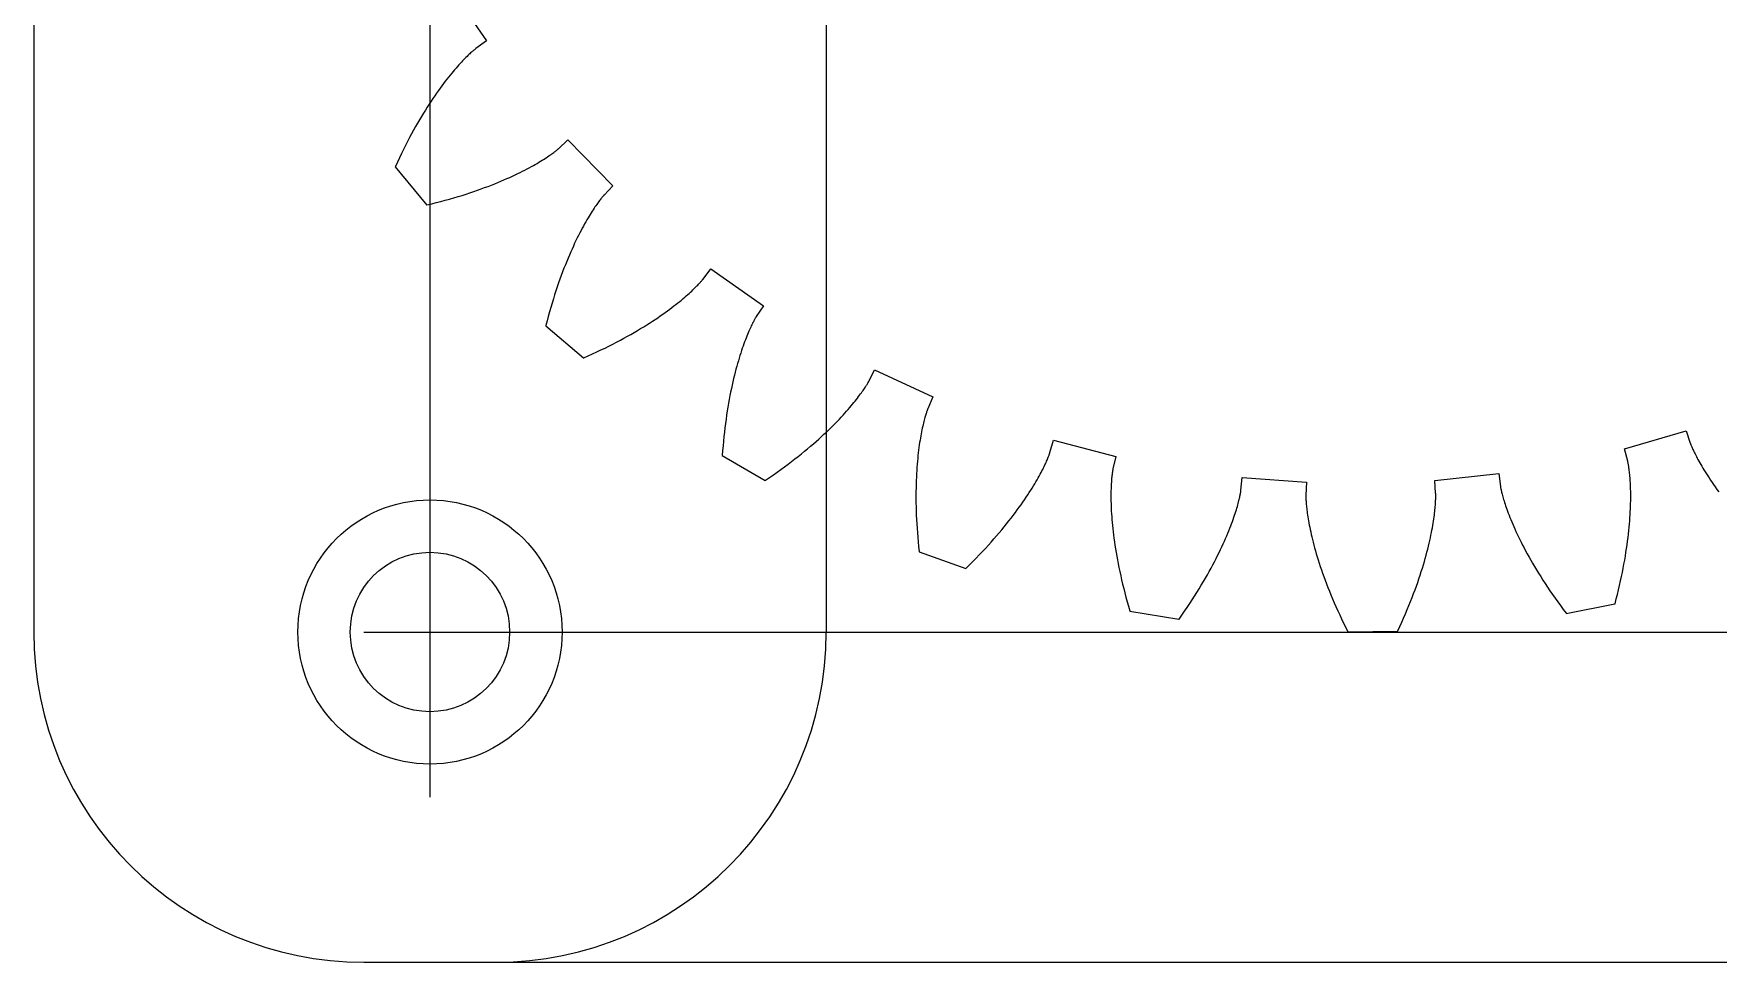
# Model space of a CAD drawing. Header units: millimetres. Extents: x -10 to 120, y 0 to 105.
# Drawn here: x -10 to 41, y 0 to 28.1 of the extents above; entities that cross this region are included whole.
import ezdxf

# ---------------------------------------------------------------- set-up
doc = ezdxf.new("R2010")
doc.units = ezdxf.units.MM
for name, color, linetype, lineweight in [('Drawings', 4, 'CONTINUOUS', 0), ('Layer02', 7, 'CONTINUOUS', 0), ('Layer03', 7, 'CONTINUOUS', 0), ('Layer04', 7, 'CONTINUOUS', 0), ('Layer05', 7, 'CONTINUOUS', 0), ('Layer06', 7, 'CONTINUOUS', 0), ('Pipe Layer', 7, 'CONTINUOUS', 0), ('Syringe Layer', 7, 'CONTINUOUS', 0), ('SyringeGear', 1, 'CONTINUOUS', 0), ('Template', 7, 'CONTINUOUS', 0)]:
    doc.layers.add(name, color=color, linetype=linetype, lineweight=lineweight)

msp = doc.modelspace()

# ---------------------------------------------------------------- linework, layer by layer
at = {"layer": 'Drawings'}
for p, q in [((2, 105.4), (2, 5)), ((0, 10), (110, 10))]:
    msp.add_line(p, q, dxfattribs=at)
msp.add_circle((2, 10), 4, dxfattribs=at)
at = {"layer": 'Layer02'}
for p, q in [((-10, 95.4), (-10, 10)), ((0, 0), (56.92, 0))]:
    msp.add_line(p, q, dxfattribs=at)
msp.add_circle((2, 10), 2.413, dxfattribs=at)
msp.add_arc((0, 10), 10, 180, 270, dxfattribs=at)
at = {"layer": 'Layer03'}
for p, q in [((-10, 95.4), (-10, 10)), ((0, 0), (110, 0))]:
    msp.add_line(p, q, dxfattribs=at)
msp.add_circle((2, 10), 2.413, dxfattribs=at)
msp.add_arc((0, 10), 10, 180, 270, dxfattribs=at)
at = {"layer": 'Layer04'}
for p, q in [((-10, 95.4), (-10, 10)), ((0, 0), (56.92, 0))]:
    msp.add_line(p, q, dxfattribs=at)
msp.add_circle((2, 10), 2.413, dxfattribs=at)
msp.add_arc((0, 10), 10, 180, 270, dxfattribs=at)
at = {"layer": 'Layer05'}
for p, q in [((-10, 95.4), (-10, 10)), ((0, 0), (56.92, 0))]:
    msp.add_line(p, q, dxfattribs=at)
msp.add_circle((2, 10), 2.413, dxfattribs=at)
msp.add_arc((0, 10), 10, 180, 270, dxfattribs=at)
at = {"layer": 'Layer06'}
for p, q in [((-10, 95.4), (-10, 10)), ((0, 0), (56.92, 0))]:
    msp.add_line(p, q, dxfattribs=at)
msp.add_circle((2, 10), 2.413, dxfattribs=at)
msp.add_arc((0, 10), 10, 180, 270, dxfattribs=at)
at = {"layer": 'Pipe Layer'}
for p, q in [((-10, 95.4), (-10, 10)), ((0, 0), (56.92, 0))]:
    msp.add_line(p, q, dxfattribs=at)
msp.add_circle((2, 10), 2.413, dxfattribs=at)
msp.add_arc((0, 10), 10, 180, 270, dxfattribs=at)
at = {"layer": 'Syringe Layer'}
for p, q in [((-10, 95.4), (-10, 10)), ((14, 47), (14, 10)), ((0, 0), (4, 0))]:
    msp.add_line(p, q, dxfattribs=at)
msp.add_circle((2, 10), 2.413, dxfattribs=at)
for centre, start, end in [((0, 10), 180, 270), ((4, 10), 270, 0)]:
    msp.add_arc(centre, 10, start, end, dxfattribs=at)
at = {"layer": 'SyringeGear'}
for p, q in [((2.609737, 29.506475), (3.706963, 27.896957)), ((3.25396, 27.552286), (3.230783, 27.531233)), ((3.275446, 27.571466), (3.25396, 27.552286)), ((3.295216, 27.588808), (3.275446, 27.571466)), ((3.31324, 27.604342), (3.295216, 27.588808)), ((3.329491, 27.618099), (3.31324, 27.604342)), ((3.343931, 27.630112), (3.329491, 27.618099)), ((3.356539, 27.640415), (3.343931, 27.630112)), ((3.367281, 27.649038), (3.356539, 27.640415)), ((3.376129, 27.656017), (3.367281, 27.649038)), ((3.38306, 27.661386), (3.376129, 27.656017)), ((3.388042, 27.665176), (3.38306, 27.661386)), ((3.392061, 27.668169), (3.388042, 27.665176)), ((3.706963, 27.896957), (3.392061, 27.668169)), ((2.79084, 27.073885), (2.747513, 27.0236)), ((2.832949, 27.121902), (2.79084, 27.073885)), ((2.873808, 27.167686), (2.832949, 27.121902)), ((2.913382, 27.211256), (2.873808, 27.167686)), ((2.951633, 27.25264), (2.913382, 27.211256)), ((2.988531, 27.291864), (2.951633, 27.25264)), ((3.024035, 27.328955), (2.988531, 27.291864)), ((3.058113, 27.363941), (3.024035, 27.328955)), ((3.090734, 27.396851), (3.058113, 27.363941)), ((3.121861, 27.427708), (3.090734, 27.396851)), ((3.151464, 27.456549), (3.121861, 27.427708)), ((3.179506, 27.483397), (3.151464, 27.456549)), ((3.205957, 27.50828), (3.179506, 27.483397)), ((3.230783, 27.531233), (3.205957, 27.50828)), ((2.361647, 26.536999), (2.309071, 26.465292)), ((2.413347, 26.606236), (2.361647, 26.536999)), ((2.464132, 26.673027), (2.413347, 26.606236)), ((2.513966, 26.737391), (2.464132, 26.673027)), ((2.562807, 26.799349), (2.513966, 26.737391)), ((2.610622, 26.858929), (2.562807, 26.799349)), ((2.657372, 26.916147), (2.610622, 26.858929)), ((2.703012, 26.971029), (2.657372, 26.916147)), ((2.747513, 27.0236), (2.703012, 26.971029)), ((2.034458, 26.069038), (1.977467, 25.982109)), ((2.090811, 26.153381), (2.034458, 26.069038)), ((2.146492, 26.235161), (2.090811, 26.153381)), ((2.201452, 26.314392), (2.146492, 26.235161)), ((2.255659, 26.391096), (2.201452, 26.314392)), ((2.309071, 26.465292), (2.255659, 26.391096)), ((1.684433, 25.508139), (1.6245, 25.405367)), ((1.743979, 25.608231), (1.684433, 25.508139)), ((1.803097, 25.705658), (1.743979, 25.608231)), ((1.861746, 25.800438), (1.803097, 25.705658)), ((1.919884, 25.892582), (1.861746, 25.800438)), ((1.977467, 25.982109), (1.919884, 25.892582)), ((1.44281, 25.080833), (1.381758, 24.967207)), ((1.503647, 25.191727), (1.44281, 25.080833)), ((1.564224, 25.2999), (1.503647, 25.191727)), ((1.6245, 25.405367), (1.564224, 25.2999)), ((1.197742, 24.609812), (1.136263, 24.485138)), ((1.259182, 24.731707), (1.197742, 24.609812)), ((1.320536, 24.850836), (1.259182, 24.731707)), ((1.381758, 24.967207), (1.320536, 24.850836)), ((5.695284, 24.480482), (5.722605, 24.500402)), ((5.722605, 24.500402), (5.747742, 24.51907)), ((5.747742, 24.51907), (5.770714, 24.536442)), ((5.770714, 24.536442), (5.79155, 24.552486)), ((5.79155, 24.552486), (5.810276, 24.567167)), ((5.810276, 24.567167), (5.826916, 24.580448)), ((5.826916, 24.580448), (5.841496, 24.592297)), ((5.841496, 24.592297), (5.85404, 24.602673)), ((5.85404, 24.602673), (5.86458, 24.611544)), ((5.86458, 24.611544), (5.873137, 24.618877)), ((5.873137, 24.618877), (5.879744, 24.62464)), ((5.879744, 24.62464), (5.884428, 24.628794)), ((5.884428, 24.628794), (5.88814, 24.632158)), ((5.88814, 24.632158), (6.1735, 24.896879)), ((6.1735, 24.896879), (7.540485, 23.509148)), ((0.952013, 24.094355), (0.948597, 24.086771)), ((0.948597, 24.086771), (1.901867, 22.927298)), ((1.013353, 24.227419), (0.952013, 24.094355)), ((1.074785, 24.357676), (1.013353, 24.227419)), ((1.136263, 24.485138), (1.074785, 24.357676)), ((4.80514, 23.950607), (4.875372, 23.986546)), ((4.875372, 23.986546), (4.943073, 24.02194)), ((4.943073, 24.02194), (5.008253, 24.056742)), ((5.008253, 24.056742), (5.070923, 24.09091)), ((5.070923, 24.09091), (5.131105, 24.124407)), ((5.131105, 24.124407), (5.18882, 24.157194)), ((5.18882, 24.157194), (5.244074, 24.189222)), ((5.244074, 24.189222), (5.296894, 24.220459)), ((5.296894, 24.220459), (5.347292, 24.25086)), ((5.347292, 24.25086), (5.395292, 24.280388)), ((5.395292, 24.280388), (5.44091, 24.309004)), ((5.44091, 24.309004), (5.484167, 24.336668)), ((5.484167, 24.336668), (5.525082, 24.363338)), ((5.525082, 24.363338), (5.563677, 24.388979)), ((5.563677, 24.388979), (5.599972, 24.413551)), ((5.599972, 24.413551), (5.633991, 24.437019)), ((5.633991, 24.437019), (5.665754, 24.459341)), ((5.665754, 24.459341), (5.695284, 24.480482)), ((3.655426, 23.452648), (3.759756, 23.491863)), ((3.759756, 23.491863), (3.861404, 23.531086)), ((3.861404, 23.531086), (3.960377, 23.570272)), ((3.960377, 23.570272), (4.056684, 23.609381)), ((4.056684, 23.609381), (4.150331, 23.648361)), ((4.150331, 23.648361), (4.241335, 23.687178)), ((4.241335, 23.687178), (4.329697, 23.725782)), ((4.329697, 23.725782), (4.415434, 23.764133)), ((4.415434, 23.764133), (4.498558, 23.802193)), ((4.498558, 23.802193), (4.579077, 23.839911)), ((4.579077, 23.839911), (4.657005, 23.877247)), ((4.657005, 23.877247), (4.732355, 23.91416)), ((4.732355, 23.91416), (4.80514, 23.950607)), ((7.540485, 23.509148), (7.271496, 23.227806)), ((1.909967, 22.929182), (2.05238, 22.963636)), ((2.05238, 22.963636), (2.192059, 22.998722)), ((2.192059, 22.998722), (2.329, 23.034395)), ((2.329, 23.034395), (2.463209, 23.070608)), ((2.463209, 23.070608), (2.594685, 23.107317)), ((2.594685, 23.107317), (2.723429, 23.14448)), ((2.723429, 23.14448), (2.849442, 23.182045)), ((2.849442, 23.182045), (2.972729, 23.219975)), ((2.972729, 23.219975), (3.093294, 23.258221)), ((3.093294, 23.258221), (3.211138, 23.29674)), ((3.211138, 23.29674), (3.326269, 23.335485)), ((3.326269, 23.335485), (3.43869, 23.374414)), ((3.43869, 23.374414), (3.548407, 23.413483)), ((3.548407, 23.413483), (3.655426, 23.452648)), ((7.072552, 22.976625), (7.048574, 22.942963)), ((7.09535, 23.008049), (7.072552, 22.976625)), ((7.116932, 23.037256), (7.09535, 23.008049)), ((7.137262, 23.064274), (7.116932, 23.037256)), ((7.156305, 23.089127), (7.137262, 23.064274)), ((7.174023, 23.111835), (7.156305, 23.089127)), ((7.190378, 23.132427), (7.174023, 23.111835)), ((7.205339, 23.15093), (7.190378, 23.132427)), ((7.218872, 23.167368), (7.205339, 23.15093)), ((7.230936, 23.181768), (7.218872, 23.167368)), ((7.241501, 23.194155), (7.230936, 23.181768)), ((7.25053, 23.204559), (7.241501, 23.194155)), ((7.257992, 23.213005), (7.25053, 23.204559)), ((7.263851, 23.219524), (7.257992, 23.213005)), ((7.268078, 23.224146), (7.263851, 23.219524)), ((7.271496, 23.227806), (7.268078, 23.224146)), ((1.901867, 22.927298), (1.909967, 22.929182)), ((6.752399, 22.478506), (6.718, 22.418835)), ((6.786053, 22.535721), (6.752399, 22.478506)), ((6.818909, 22.590487), (6.786053, 22.535721)), ((6.850937, 22.642828), (6.818909, 22.590487)), ((6.882095, 22.692764), (6.850937, 22.642828)), ((6.912342, 22.740313), (6.882095, 22.692764)), ((6.941643, 22.785496), (6.912342, 22.740313)), ((6.969954, 22.828331), (6.941643, 22.785496)), ((6.997238, 22.868837), (6.969954, 22.828331)), ((7.023458, 22.907043), (6.997238, 22.868837)), ((7.048574, 22.942963), (7.023458, 22.907043)), ((6.498127, 22.008183), (6.45962, 21.930826)), ((6.536171, 22.082968), (6.498127, 22.008183)), ((6.573709, 22.155195), (6.536171, 22.082968)), ((6.610703, 22.224878), (6.573709, 22.155195)), ((6.647112, 22.292038), (6.610703, 22.224878)), ((6.682892, 22.356686), (6.647112, 22.292038)), ((6.718, 22.418835), (6.682892, 22.356686)), ((6.261635, 21.505014), (6.221247, 21.411964)), ((6.301819, 21.595423), (6.261635, 21.505014)), ((6.341747, 21.683193), (6.301819, 21.595423)), ((6.381388, 21.768343), (6.341747, 21.683193)), ((6.420692, 21.850883), (6.381388, 21.768343)), ((6.45962, 21.930826), (6.420692, 21.850883)), ((6.058489, 21.013113), (6.017715, 20.906694)), ((6.09927, 21.11684), (6.058489, 21.013113)), ((6.14002, 21.217886), (6.09927, 21.11684)), ((6.180693, 21.316257), (6.14002, 21.217886)), ((6.221247, 21.411964), (6.180693, 21.316257)), ((10.269564, 20.686279), (10.503071, 20.997698)), ((10.503071, 20.997698), (12.095877, 19.87635)), ((5.855616, 20.453972), (5.815557, 20.333998)), ((5.895905, 20.571224), (5.855616, 20.453972)), ((5.93638, 20.685757), (5.895905, 20.571224)), ((5.976999, 20.797579), (5.93638, 20.685757)), ((6.017715, 20.906694), (5.976999, 20.797579)), ((9.993738, 20.389072), (10.025061, 20.419731)), ((10.025061, 20.419731), (10.054344, 20.448896)), ((10.054344, 20.448896), (10.081612, 20.47653)), ((10.081612, 20.47653), (10.106892, 20.502604)), ((10.106892, 20.502604), (10.130215, 20.527082)), ((10.130215, 20.527082), (10.151615, 20.549938)), ((10.151615, 20.549938), (10.171116, 20.571133)), ((10.171116, 20.571133), (10.188753, 20.590641)), ((10.188753, 20.590641), (10.204557, 20.608429)), ((10.204557, 20.608429), (10.218557, 20.624468)), ((10.218557, 20.624468), (10.230787, 20.638727)), ((10.230787, 20.638727), (10.24128, 20.651178)), ((10.24128, 20.651178), (10.250063, 20.661789)), ((10.250063, 20.661789), (10.257174, 20.670532)), ((10.257174, 20.670532), (10.262648, 20.677382)), ((10.262648, 20.677382), (10.266512, 20.682306)), ((10.266512, 20.682306), (10.269564, 20.686279)), ((5.69722, 19.957693), (5.658533, 19.826786)), ((5.736317, 20.085863), (5.69722, 19.957693)), ((5.775776, 20.211296), (5.736317, 20.085863)), ((5.815557, 20.333998), (5.775776, 20.211296)), ((9.388351, 19.870205), (9.448645, 19.917118)), ((9.448645, 19.917118), (9.506561, 19.962999)), ((9.506561, 19.962999), (9.562124, 20.007809)), ((9.562124, 20.007809), (9.61536, 20.051514)), ((9.61536, 20.051514), (9.666292, 20.094078)), ((9.666292, 20.094078), (9.714939, 20.135458)), ((9.714939, 20.135458), (9.761332, 20.175623)), ((9.761332, 20.175623), (9.805492, 20.214537)), ((9.805492, 20.214537), (9.847448, 20.252161)), ((9.847448, 20.252161), (9.887224, 20.288462)), ((9.887224, 20.288462), (9.924847, 20.323404)), ((9.924847, 20.323404), (9.96034, 20.356951)), ((9.96034, 20.356951), (9.993738, 20.389072)), ((5.545385, 19.417614), (5.508791, 19.275738)), ((5.582571, 19.556749), (5.545385, 19.417614)), ((5.620302, 19.693138), (5.582571, 19.556749)), ((5.658533, 19.826786), (5.620302, 19.693138)), ((8.650166, 19.352919), (8.735348, 19.407993)), ((8.735348, 19.407993), (8.817957, 19.462437)), ((8.817957, 19.462437), (8.898006, 19.516197)), ((8.898006, 19.516197), (8.975519, 19.569242)), ((8.975519, 19.569242), (9.05051, 19.621531)), ((9.05051, 19.621531), (9.123001, 19.673019)), ((9.123001, 19.673019), (9.19301, 19.723671)), ((9.19301, 19.723671), (9.260557, 19.773445)), ((9.260557, 19.773445), (9.325665, 19.822304)), ((9.325665, 19.822304), (9.388351, 19.870205)), ((11.792868, 19.394484), (11.778568, 19.366631)), ((11.806244, 19.419991), (11.792868, 19.394484)), ((11.818661, 19.443172), (11.806244, 19.419991)), ((11.830078, 19.464048), (11.818661, 19.443172)), ((11.840458, 19.482639), (11.830078, 19.464048)), ((11.849756, 19.49896), (11.840458, 19.482639)), ((11.857941, 19.513037), (11.849756, 19.49896)), ((11.864967, 19.524885), (11.857941, 19.513037)), ((11.8708, 19.534527), (11.864967, 19.524885)), ((11.875402, 19.541988), (11.8708, 19.534527)), ((11.878735, 19.547289), (11.875402, 19.541988)), ((11.881445, 19.551502), (11.878735, 19.547289)), ((12.095877, 19.87635), (11.881445, 19.551502)), ((5.508791, 19.275738), (5.506783, 19.267666)), ((5.506783, 19.267666), (6.651768, 18.297039)), ((7.764959, 18.835381), (7.874033, 18.894323)), ((7.874033, 18.894323), (7.980394, 18.953003)), ((7.980394, 18.953003), (8.084057, 19.011381)), ((8.084057, 19.011381), (8.185034, 19.069412)), ((8.185034, 19.069412), (8.283342, 19.127056)), ((8.283342, 19.127056), (8.378994, 19.184271)), ((8.378994, 19.184271), (8.472004, 19.241014)), ((8.472004, 19.241014), (8.562389, 19.297243)), ((8.562389, 19.297243), (8.650166, 19.352919)), ((11.572096, 18.900831), (11.549929, 18.843611)), ((11.593838, 18.955528), (11.572096, 18.900831)), ((11.615108, 19.007713), (11.593838, 18.955528)), ((11.63587, 19.057402), (11.615108, 19.007713)), ((11.656078, 19.104603), (11.63587, 19.057402)), ((11.67569, 19.149332), (11.656078, 19.104603)), ((11.694668, 19.191605), (11.67569, 19.149332)), ((11.712967, 19.231432), (11.694668, 19.191605)), ((11.730547, 19.268835), (11.712967, 19.231432)), ((11.747368, 19.303825), (11.730547, 19.268835)), ((11.76339, 19.336416), (11.747368, 19.303825)), ((11.778568, 19.366631), (11.76339, 19.336416)), ((6.793373, 18.359669), (6.924541, 18.41913)), ((6.924541, 18.41913), (7.052916, 18.478682)), ((7.052916, 18.478682), (7.178501, 18.538279)), ((7.178501, 18.538279), (7.301308, 18.597874)), ((7.301308, 18.597874), (7.421349, 18.657427)), ((7.421349, 18.657427), (7.538628, 18.716888)), ((7.538628, 18.716888), (7.653162, 18.776222)), ((7.653162, 18.776222), (7.764959, 18.835381)), ((11.386395, 18.371534), (11.362354, 18.293764)), ((11.410351, 18.446703), (11.386395, 18.371534)), ((11.434183, 18.519285), (11.410351, 18.446703)), ((11.457844, 18.589281), (11.434183, 18.519285)), ((11.481291, 18.656702), (11.457844, 18.589281)), ((11.504482, 18.721556), (11.481291, 18.656702)), ((11.527378, 18.783859), (11.504482, 18.721556)), ((11.549929, 18.843611), (11.527378, 18.783859)), ((6.651768, 18.297039), (6.659401, 18.300341)), ((6.659401, 18.300341), (6.793373, 18.359669)), ((11.242439, 17.865698), (11.218824, 17.772209)), ((11.266239, 17.956558), (11.242439, 17.865698)), ((11.290174, 18.04479), (11.266239, 17.956558)), ((11.314201, 18.130398), (11.290174, 18.04479)), ((11.338276, 18.213388), (11.314201, 18.130398)), ((11.362354, 18.293764), (11.338276, 18.213388)), ((15.28514, 17.586143), (15.459289, 17.934254)), ((15.459289, 17.934254), (17.226721, 17.115332)), ((11.127039, 17.371851), (11.104986, 17.265152)), ((11.149492, 17.475903), (11.127039, 17.371851)), ((11.172304, 17.577312), (11.149492, 17.475903)), ((11.195429, 17.676079), (11.172304, 17.577312)), ((11.218824, 17.772209), (11.195429, 17.676079)), ((15.115765, 17.314146), (15.137659, 17.346207)), ((15.137659, 17.346207), (15.157878, 17.376373)), ((15.157878, 17.376373), (15.176456, 17.404623)), ((15.176456, 17.404623), (15.193432, 17.430933)), ((15.193432, 17.430933), (15.208835, 17.455269)), ((15.208835, 17.455269), (15.222705, 17.477613)), ((15.222705, 17.477613), (15.235078, 17.497936)), ((15.235078, 17.497936), (15.24599, 17.516218)), ((15.24599, 17.516218), (15.255477, 17.532433)), ((15.255477, 17.532433), (15.263577, 17.546556)), ((15.263577, 17.546556), (15.270326, 17.558565)), ((15.270326, 17.558565), (15.275762, 17.568438)), ((15.275762, 17.568438), (15.279922, 17.576153)), ((15.279922, 17.576153), (15.282847, 17.58169)), ((15.282847, 17.58169), (15.28514, 17.586143)), ((11.041685, 16.929188), (11.021687, 16.811911)), ((11.062263, 17.043821), (11.041685, 16.929188)), ((11.08338, 17.155809), (11.062263, 17.043821)), ((11.104986, 17.265152), (11.08338, 17.155809)), ((14.710216, 16.792259), (14.75479, 16.844767)), ((14.75479, 16.844767), (14.797304, 16.895742)), ((14.797304, 16.895742), (14.837781, 16.945143)), ((14.837781, 16.945143), (14.876256, 16.992947)), ((14.876256, 16.992947), (14.912759, 17.039118)), ((14.912759, 17.039118), (14.947322, 17.08363)), ((14.947322, 17.08363), (14.979977, 17.12645)), ((14.979977, 17.12645), (15.010756, 17.167549)), ((15.010756, 17.167549), (15.039689, 17.206894)), ((15.039689, 17.206894), (15.066814, 17.244463)), ((15.066814, 17.244463), (15.09216, 17.280222)), ((15.09216, 17.280222), (15.115765, 17.314146)), ((17.226721, 17.115332), (17.07374, 16.757414)), ((10.965614, 16.444231), (10.948381, 16.316397)), ((10.983606, 16.569429), (10.965614, 16.444231)), ((11.002312, 16.69199), (10.983606, 16.569429)), ((11.021687, 16.811911), (11.002312, 16.69199)), ((14.275795, 16.320835), (14.337927, 16.384441)), ((14.337927, 16.384441), (14.397767, 16.446779)), ((14.397767, 16.446779), (14.455341, 16.507814)), ((14.455341, 16.507814), (14.510678, 16.567513)), ((14.510678, 16.567513), (14.563805, 16.625839)), ((14.563805, 16.625839), (14.614752, 16.682764)), ((14.614752, 16.682764), (14.663547, 16.738249)), ((14.663547, 16.738249), (14.710216, 16.792259)), ((16.943102, 16.324968), (16.931791, 16.277456)), ((16.954226, 16.369951), (16.943102, 16.324968)), ((16.965119, 16.412407), (16.954226, 16.369951)), ((16.975739, 16.452347), (16.965119, 16.412407)), ((16.986043, 16.489777), (16.975739, 16.452347)), ((16.995986, 16.524706), (16.986043, 16.489777)), ((17.005527, 16.557144), (16.995986, 16.524706)), ((17.014623, 16.587105), (17.005527, 16.557144)), ((17.023231, 16.61459), (17.014623, 16.587105)), ((17.031308, 16.639616), (17.023231, 16.61459)), ((17.038815, 16.662195), (17.031308, 16.639616)), ((17.045707, 16.682339), (17.038815, 16.662195)), ((17.051943, 16.70006), (17.045707, 16.682339)), ((17.057481, 16.71537), (17.051943, 16.70006)), ((17.062279, 16.728283), (17.057481, 16.71537)), ((17.066297, 16.738811), (17.062279, 16.728283)), ((17.069492, 16.746975), (17.066297, 16.738811)), ((17.071825, 16.752787), (17.069492, 16.746975)), ((17.07374, 16.757414), (17.071825, 16.752787)), ((10.901678, 15.917133), (10.887926, 15.778807)), ((10.916368, 16.052843), (10.901678, 15.917133)), ((10.931952, 16.185934), (10.916368, 16.052843)), ((10.948381, 16.316397), (10.931952, 16.185934)), ((13.693146, 15.770699), (13.77453, 15.843138)), ((13.77453, 15.843138), (13.853422, 15.914602)), ((13.853422, 15.914602), (13.929848, 15.985056)), ((13.929848, 15.985056), (14.003826, 16.054455)), ((14.003826, 16.054455), (14.075387, 16.122774)), ((14.075387, 16.122774), (14.14455, 16.189964)), ((14.14455, 16.189964), (14.211345, 16.255997)), ((14.211345, 16.255997), (14.275795, 16.320835)), ((16.851028, 15.873497), (16.83979, 15.805544)), ((16.862432, 15.938887), (16.851028, 15.873497)), ((16.87395, 16.001705), (16.862432, 15.938887)), ((16.885545, 16.061964), (16.87395, 16.001705)), ((16.897169, 16.119663), (16.885545, 16.061964)), ((16.908781, 16.174809), (16.897169, 16.119663)), ((16.920337, 16.227406), (16.908781, 16.174809)), ((16.931791, 16.277456), (16.920337, 16.227406)), ((38.173276, 15.544514), (40.043069, 16.090668)), ((40.043069, 16.090668), (40.163351, 15.720478)), ((10.852736, 15.348202), (10.852201, 15.339901)), ((10.852201, 15.339901), (12.1521, 14.589317)), ((10.863411, 15.494333), (10.852736, 15.348202)), ((10.875154, 15.637871), (10.863411, 15.494333)), ((10.887926, 15.778807), (10.875154, 15.637871)), ((13.051838, 15.239605), (13.151276, 15.317776)), ((13.151276, 15.317776), (13.248072, 15.395247)), ((13.248072, 15.395247), (13.342247, 15.471975)), ((13.342247, 15.471975), (13.433819, 15.547924)), ((13.433819, 15.547924), (13.522812, 15.623053)), ((13.522812, 15.623053), (13.609247, 15.697325)), ((13.609247, 15.697325), (13.693146, 15.770699)), ((16.778229, 15.343819), (16.76936, 15.257864)), ((16.787569, 15.427202), (16.778229, 15.343819)), ((16.797337, 15.508015), (16.787569, 15.427202)), ((16.807486, 15.586252), (16.797337, 15.508015)), ((16.817975, 15.661924), (16.807486, 15.586252)), ((16.828758, 15.735022), (16.817975, 15.661924)), ((16.83979, 15.805544), (16.828758, 15.735022)), ((20.721954, 15.288998), (20.731612, 15.313459)), ((20.731612, 15.313459), (20.740157, 15.335665)), ((20.740157, 15.335665), (20.747629, 15.355602)), ((20.747629, 15.355602), (20.754068, 15.373251)), ((20.754068, 15.373251), (20.759516, 15.388592)), ((20.759516, 15.388592), (20.764012, 15.401613)), ((20.764012, 15.401613), (20.767598, 15.412298)), ((20.767598, 15.412298), (20.770314, 15.420633)), ((20.770314, 15.420633), (20.772203, 15.426603)), ((20.772203, 15.426603), (20.773664, 15.431395)), ((20.773664, 15.431395), (20.882857, 15.805004)), ((20.882857, 15.805004), (22.768101, 15.314835)), ((22.768101, 15.314835), (22.681488, 14.935352)), ((38.271164, 15.167784), (38.173276, 15.544514)), ((40.163351, 15.720478), (40.164954, 15.715733)), ((40.164954, 15.715733), (40.167021, 15.709822)), ((40.167021, 15.709822), (40.169985, 15.701572)), ((40.169985, 15.701572), (40.173887, 15.691)), ((40.173887, 15.691), (40.178769, 15.678118)), ((40.178769, 15.678118), (40.184671, 15.662945)), ((40.184671, 15.662945), (40.191634, 15.645498)), ((40.191634, 15.645498), (40.199697, 15.625792)), ((40.199697, 15.625792), (40.208901, 15.603849)), ((40.208901, 15.603849), (40.219284, 15.579689)), ((40.219284, 15.579689), (40.230886, 15.553328)), ((40.230886, 15.553328), (40.243747, 15.52478)), ((40.243747, 15.52478), (40.257904, 15.494076)), ((40.257904, 15.494076), (40.273397, 15.461229)), ((40.273397, 15.461229), (40.290265, 15.426262)), ((40.290265, 15.426262), (40.308546, 15.389196)), ((40.308546, 15.389196), (40.328276, 15.350058)), ((40.328276, 15.350058), (40.349493, 15.308865)), ((40.349493, 15.308865), (40.372235, 15.265642)), ((12.398689, 14.758152), (12.514366, 14.839668)), ((12.514366, 14.839668), (12.627293, 14.920731)), ((12.627293, 14.920731), (12.737484, 15.001297)), ((12.737484, 15.001297), (12.844961, 15.081327)), ((12.844961, 15.081327), (12.949739, 15.160774)), ((12.949739, 15.160774), (13.051838, 15.239605)), ((16.739472, 14.888401), (16.733618, 14.789635)), ((16.746016, 14.984604), (16.739472, 14.888401)), ((16.753208, 15.078253), (16.746016, 14.984604)), ((16.761004, 15.169342), (16.753208, 15.078253)), ((16.76936, 15.257864), (16.761004, 15.169342)), ((20.477271, 14.774719), (20.504943, 14.826668)), ((20.504943, 14.826668), (20.531003, 14.876637)), ((20.531003, 14.876637), (20.555487, 14.924599)), ((20.555487, 14.924599), (20.578432, 14.970531)), ((20.578432, 14.970531), (20.599875, 15.014412)), ((20.599875, 15.014412), (20.619857, 15.056221)), ((20.619857, 15.056221), (20.638411, 15.09593)), ((20.638411, 15.09593), (20.655579, 15.133524)), ((20.655579, 15.133524), (20.671396, 15.168978)), ((20.671396, 15.168978), (20.685904, 15.202272)), ((20.685904, 15.202272), (20.699139, 15.233385)), ((20.699139, 15.233385), (20.711143, 15.262302)), ((20.711143, 15.262302), (20.721954, 15.288998)), ((22.660771, 14.811871), (22.657291, 14.785805)), ((22.664124, 14.83543), (22.660771, 14.811871)), ((22.667309, 14.85648), (22.664124, 14.83543)), ((22.670281, 14.875031), (22.667309, 14.85648)), ((22.672997, 14.891083), (22.670281, 14.875031)), ((22.675412, 14.904644), (22.672997, 14.891083)), ((22.677485, 14.915722), (22.675412, 14.904644)), ((22.679172, 14.924324), (22.677485, 14.915722)), ((22.68043, 14.930458), (22.679172, 14.924324)), ((22.681488, 14.935352), (22.68043, 14.930458)), ((32.425338, 14.590622), (34.362603, 14.794136)), ((34.362603, 14.794136), (34.414853, 14.408417)), ((38.272367, 15.16292), (38.271164, 15.167784)), ((38.273808, 15.156828), (38.272367, 15.16292)), ((38.27575, 15.148279), (38.273808, 15.156828)), ((38.278152, 15.137268), (38.27575, 15.148279)), ((38.280972, 15.123783), (38.278152, 15.137268)), ((38.284163, 15.107819), (38.280972, 15.123783)), ((38.287687, 15.089367), (38.284163, 15.107819)), ((38.291498, 15.068419), (38.287687, 15.089367)), ((38.295552, 15.044973), (38.291498, 15.068419)), ((38.299808, 15.019022), (38.295552, 15.044973)), ((38.304219, 14.990559), (38.299808, 15.019022)), ((38.308746, 14.959579), (38.304219, 14.990559)), ((38.313342, 14.926083), (38.308746, 14.959579)), ((38.317965, 14.89006), (38.313342, 14.926083)), ((38.32257, 14.851513), (38.317965, 14.89006)), ((38.327114, 14.810432), (38.32257, 14.851513)), ((38.331553, 14.766827), (38.327114, 14.810432)), ((40.372235, 15.265642), (40.39654, 15.220413)), ((40.39654, 15.220413), (40.422443, 15.173203)), ((40.422443, 15.173203), (40.449981, 15.124033)), ((40.449981, 15.124033), (40.479189, 15.072933)), ((40.479189, 15.072933), (40.510105, 15.019926)), ((40.510105, 15.019926), (40.542761, 14.965042)), ((40.542761, 14.965042), (40.577196, 14.908295)), ((40.577196, 14.908295), (40.613441, 14.849728)), ((40.613441, 14.849728), (40.651533, 14.78936)), ((12.1521, 14.589317), (12.159019, 14.593929)), ((12.159019, 14.593929), (12.280247, 14.676224)), ((12.280247, 14.676224), (12.398689, 14.758152)), ((16.718002, 14.369164), (16.716268, 14.257721)), ((16.720649, 14.478085), (16.718002, 14.369164)), ((16.724163, 14.584476), (16.720649, 14.478085)), ((16.728501, 14.688332), (16.724163, 14.584476)), ((16.733618, 14.789635), (16.728501, 14.688332)), ((20.149744, 14.222229), (20.193532, 14.290848)), ((20.193532, 14.290848), (20.235391, 14.357723)), ((20.235391, 14.357723), (20.275354, 14.422829)), ((20.275354, 14.422829), (20.313457, 14.486134)), ((20.313457, 14.486134), (20.349732, 14.547611)), ((20.349732, 14.547611), (20.384216, 14.607235)), ((20.384216, 14.607235), (20.416945, 14.664982)), ((20.416945, 14.664982), (20.447949, 14.720814)), ((20.447949, 14.720814), (20.477271, 14.774719)), ((22.623207, 14.332657), (22.621629, 14.276325)), ((22.625185, 14.386471), (22.623207, 14.332657)), ((22.627519, 14.437763), (22.625185, 14.386471)), ((22.630165, 14.48653), (22.627519, 14.437763)), ((22.633078, 14.532776), (22.630165, 14.48653)), ((22.636215, 14.576496), (22.633078, 14.532776)), ((22.639534, 14.617691), (22.636215, 14.576496)), ((22.642988, 14.656361), (22.639534, 14.617691)), ((22.646534, 14.692501), (22.642988, 14.656361)), ((22.650129, 14.726124), (22.646534, 14.692501)), ((22.65373, 14.757225), (22.650129, 14.726124)), ((22.657291, 14.785805), (22.65373, 14.757225)), ((26.557348, 14.280102), (26.55814, 14.286312)), ((26.55814, 14.286312), (26.558722, 14.29129)), ((26.558722, 14.29129), (26.599449, 14.678391)), ((26.599449, 14.678391), (28.54192, 14.532722)), ((28.54192, 14.532722), (28.524457, 14.143875)), ((32.454386, 14.202469), (32.425338, 14.590622)), ((34.414853, 14.408417), (34.415583, 14.403461)), ((34.415583, 14.403461), (34.41656, 14.397278)), ((34.41656, 14.397278), (34.418004, 14.38863)), ((34.418004, 14.38863), (34.419955, 14.377529)), ((34.419955, 14.377529), (34.422459, 14.363983)), ((34.422459, 14.363983), (34.425558, 14.348003)), ((34.425558, 14.348003), (34.429293, 14.32959)), ((34.429293, 14.32959), (34.433709, 14.308762)), ((34.433709, 14.308762), (34.438846, 14.28553)), ((34.438846, 14.28553), (34.444747, 14.259903)), ((38.335844, 14.720692), (38.331553, 14.766827)), ((38.339942, 14.672024), (38.335844, 14.720692)), ((38.343804, 14.620823), (38.339942, 14.672024)), ((38.347385, 14.567089), (38.343804, 14.620823)), ((38.350643, 14.51083), (38.347385, 14.567089)), ((38.353532, 14.452042), (38.350643, 14.51083)), ((38.356009, 14.390728), (38.353532, 14.452042)), ((38.35803, 14.326897), (38.356009, 14.390728)), ((38.359553, 14.260536), (38.35803, 14.326897)), ((40.651533, 14.78936), (40.691506, 14.727219)), ((40.691506, 14.727219), (40.733394, 14.66333)), ((40.733394, 14.66333), (40.777227, 14.597733)), ((40.777227, 14.597733), (40.823042, 14.530449)), ((40.823042, 14.530449), (40.87087, 14.46151)), ((40.87087, 14.46151), (40.920742, 14.390945)), ((40.920742, 14.390945), (40.972692, 14.318783)), ((40.972692, 14.318783), (41.026752, 14.24506)), ((16.716268, 14.257721), (16.715487, 14.143764)), ((16.715487, 14.143764), (16.715708, 14.027298)), ((16.715708, 14.027298), (16.71697, 13.908333)), ((16.71697, 13.908333), (16.71932, 13.78688)), ((16.71932, 13.78688), (16.722799, 13.662949)), ((19.786435, 13.695534), (19.844647, 13.775532)), ((19.844647, 13.775532), (19.900702, 13.853992)), ((19.900702, 13.853992), (19.954633, 13.930889)), ((19.954633, 13.930889), (20.00647, 14.006195)), ((20.00647, 14.006195), (20.056246, 14.079872)), ((20.056246, 14.079872), (20.103993, 14.151894)), ((20.103993, 14.151894), (20.149744, 14.222229)), ((22.619845, 14.156116), (22.619728, 14.092251)), ((22.619728, 14.092251), (22.620184, 14.025875)), ((22.620493, 14.217476), (22.619845, 14.156116)), ((22.620184, 14.025875), (22.62126, 13.957008)), ((22.621629, 14.276325), (22.620493, 14.217476)), ((22.62126, 13.957008), (22.622997, 13.885647)), ((22.622997, 13.885647), (22.625439, 13.811798)), ((22.625439, 13.811798), (22.62863, 13.735474)), ((26.434542, 13.753681), (26.448917, 13.802975)), ((26.448917, 13.802975), (26.462181, 13.849979)), ((26.462181, 13.849979), (26.474376, 13.89468)), ((26.474376, 13.89468), (26.485541, 13.937065)), ((26.485541, 13.937065), (26.49572, 13.977123)), ((26.49572, 13.977123), (26.504953, 14.014832)), ((26.504953, 14.014832), (26.513283, 14.050179)), ((26.513283, 14.050179), (26.52075, 14.083157)), ((26.52075, 14.083157), (26.527398, 14.11375)), ((26.527398, 14.11375), (26.533268, 14.141949)), ((26.533268, 14.141949), (26.538404, 14.16774)), ((26.538404, 14.16774), (26.542846, 14.191116)), ((26.542846, 14.191116), (26.546638, 14.212067)), ((26.546638, 14.212067), (26.549823, 14.230579)), ((26.549823, 14.230579), (26.552444, 14.246651)), ((26.552444, 14.246651), (26.554543, 14.260265)), ((26.554543, 14.260265), (26.556163, 14.271416)), ((26.556163, 14.271416), (26.557348, 14.280102)), ((28.524024, 14.123844), (28.523963, 14.112576)), ((28.523963, 14.112576), (28.524008, 14.098801)), ((28.524008, 14.098801), (28.524202, 14.08252)), ((28.524148, 14.13261), (28.524024, 14.123844)), ((28.524291, 14.13887), (28.524148, 14.13261)), ((28.524202, 14.08252), (28.524591, 14.063736)), ((28.524457, 14.143875), (28.524291, 14.13887)), ((28.524591, 14.063736), (28.525216, 14.042458)), ((28.525216, 14.042458), (28.526122, 14.018681)), ((28.526122, 14.018681), (28.527353, 13.992409)), ((28.527353, 13.992409), (28.528952, 13.963654)), ((28.528952, 13.963654), (28.530963, 13.932407)), ((28.530963, 13.932407), (28.533428, 13.898685)), ((28.533428, 13.898685), (28.536393, 13.862492)), ((28.536393, 13.862492), (28.539898, 13.823826)), ((28.539898, 13.823826), (28.543989, 13.7827)), ((28.543989, 13.7827), (28.548709, 13.739124)), ((32.438195, 13.751011), (32.442211, 13.797176)), ((32.442211, 13.797176), (32.445629, 13.84087)), ((32.445629, 13.84087), (32.448493, 13.882103)), ((32.448493, 13.882103), (32.450844, 13.920853)), ((32.450844, 13.920853), (32.452728, 13.957119)), ((32.452728, 13.957119), (32.454187, 13.990898)), ((32.454187, 13.990898), (32.455265, 14.02219)), ((32.454701, 14.197472), (32.454386, 14.202469)), ((32.45503, 14.191216), (32.454701, 14.197472)), ((32.455415, 14.182461), (32.45503, 14.191216)), ((32.455265, 14.02219), (32.456006, 14.050983)), ((32.455813, 14.171196), (32.455415, 14.182461)), ((32.456179, 14.157425), (32.455813, 14.171196)), ((32.456006, 14.050983), (32.456454, 14.077278)), ((32.45647, 14.141148), (32.456179, 14.157425)), ((32.456454, 14.077278), (32.456651, 14.10107)), ((32.456641, 14.122364), (32.45647, 14.141148)), ((32.456651, 14.10107), (32.456641, 14.122364)), ((34.444747, 14.259903), (34.451456, 14.231892)), ((34.451456, 14.231892), (34.459013, 14.201508)), ((34.459013, 14.201508), (34.46746, 14.16877)), ((34.46746, 14.16877), (34.47684, 14.133686)), ((34.47684, 14.133686), (34.487193, 14.096268)), ((34.487193, 14.096268), (34.498561, 14.056534)), ((34.498561, 14.056534), (34.510985, 14.0145)), ((34.510985, 14.0145), (34.524507, 13.970181)), ((34.524507, 13.970181), (34.539166, 13.923592)), ((34.539166, 13.923592), (34.555004, 13.874752)), ((34.555004, 13.874752), (34.572061, 13.823673)), ((34.572061, 13.823673), (34.590377, 13.770378)), ((38.35254, 13.725922), (38.35574, 13.809769)), ((38.35574, 13.809769), (38.358135, 13.891132)), ((38.358135, 13.891132), (38.359768, 13.970009)), ((38.360531, 14.191666), (38.359553, 14.260536)), ((38.359768, 13.970009), (38.360682, 14.046398)), ((38.360922, 14.120285), (38.360531, 14.191666)), ((38.360682, 14.046398), (38.360922, 14.120285)), ((16.722799, 13.662949), (16.727451, 13.536552)), ((16.727451, 13.536552), (16.733321, 13.407696)), ((16.733321, 13.407696), (16.740451, 13.276394)), ((16.740451, 13.276394), (16.748882, 13.142658)), ((19.390182, 13.185177), (19.461967, 13.273685)), ((19.461967, 13.273685), (19.531415, 13.360863)), ((19.531415, 13.360863), (19.598557, 13.446671)), ((19.598557, 13.446671), (19.663421, 13.531071)), ((19.663421, 13.531071), (19.726037, 13.61404)), ((19.726037, 13.61404), (19.786435, 13.695534)), ((22.62863, 13.735474), (22.632615, 13.656677)), ((22.632615, 13.656677), (22.637434, 13.57542)), ((22.637434, 13.57542), (22.643132, 13.491711)), ((22.643132, 13.491711), (22.649753, 13.405552)), ((22.649753, 13.405552), (22.657338, 13.316959)), ((22.657338, 13.316959), (22.665932, 13.225945)), ((26.248507, 13.209953), (26.274693, 13.279049)), ((26.274693, 13.279049), (26.299408, 13.346012)), ((26.299408, 13.346012), (26.322692, 13.410835)), ((26.322692, 13.410835), (26.344583, 13.473495)), ((26.344583, 13.473495), (26.365121, 13.53397)), ((26.365121, 13.53397), (26.384346, 13.592247)), ((26.384346, 13.592247), (26.402297, 13.6483)), ((26.402297, 13.6483), (26.419016, 13.702118)), ((26.419016, 13.702118), (26.434542, 13.753681)), ((28.548709, 13.739124), (28.554099, 13.693104)), ((28.554099, 13.693104), (28.560205, 13.644646)), ((28.560205, 13.644646), (28.567067, 13.593761)), ((28.567067, 13.593761), (28.574729, 13.540459)), ((28.574729, 13.540459), (28.583235, 13.484749)), ((28.583235, 13.484749), (28.592625, 13.426643)), ((28.592625, 13.426643), (28.602944, 13.366154)), ((28.602944, 13.366154), (28.614232, 13.303295)), ((28.614232, 13.303295), (28.626533, 13.238068)), ((32.368024, 13.226082), (32.379359, 13.294018)), ((32.379359, 13.294018), (32.38971, 13.359585)), ((32.38971, 13.359585), (32.399119, 13.422752)), ((32.399119, 13.422752), (32.40763, 13.483524)), ((32.40763, 13.483524), (32.415284, 13.541882)), ((32.415284, 13.541882), (32.422125, 13.59782)), ((32.422125, 13.59782), (32.428195, 13.651329)), ((32.428195, 13.651329), (32.433537, 13.702396)), ((32.433537, 13.702396), (32.438195, 13.751011)), ((34.590377, 13.770378), (34.609992, 13.714882)), ((34.609992, 13.714882), (34.630945, 13.657207)), ((34.630945, 13.657207), (34.653276, 13.597374)), ((34.653276, 13.597374), (34.677026, 13.535389)), ((34.677026, 13.535389), (34.702232, 13.471291)), ((34.702232, 13.471291), (34.728932, 13.405094)), ((34.728932, 13.405094), (34.757167, 13.336811)), ((34.757167, 13.336811), (34.786974, 13.266472)), ((34.786974, 13.266472), (34.81839, 13.194103)), ((38.313999, 13.171288), (38.32294, 13.269817)), ((38.32294, 13.269817), (38.330818, 13.365921)), ((38.330818, 13.365921), (38.337673, 13.459595)), ((38.337673, 13.459595), (38.34355, 13.550831)), ((38.34355, 13.550831), (38.348491, 13.639606)), ((38.348491, 13.639606), (38.35254, 13.725922)), ((16.748882, 13.142658), (16.758661, 13.006508)), ((16.758661, 13.006508), (16.769829, 12.867947)), ((16.769829, 12.867947), (16.782428, 12.726997)), ((18.995243, 12.723793), (19.079125, 12.818462)), ((19.079125, 12.818462), (19.160533, 12.911972)), ((19.160533, 12.911972), (19.239493, 13.004284)), ((19.239493, 13.004284), (19.316034, 13.095364)), ((19.316034, 13.095364), (19.390182, 13.185177)), ((22.665932, 13.225945), (22.675577, 13.132515)), ((22.675577, 13.132515), (22.686316, 13.03669)), ((22.686316, 13.03669), (22.698191, 12.938469)), ((22.698191, 12.938469), (22.711246, 12.837875)), ((22.711246, 12.837875), (22.725521, 12.734917)), ((26.058336, 12.752007), (26.094156, 12.833385)), ((26.094156, 12.833385), (26.128276, 12.912777)), ((26.128276, 12.912777), (26.160733, 12.99015)), ((26.160733, 12.99015), (26.191565, 13.065483)), ((26.191565, 13.065483), (26.22081, 13.13876)), ((26.22081, 13.13876), (26.248507, 13.209953)), ((28.626533, 13.238068), (28.639888, 13.170498)), ((28.639888, 13.170498), (28.654339, 13.100594)), ((28.654339, 13.100594), (28.669928, 13.02837)), ((28.669928, 13.02837), (28.686697, 12.953838)), ((28.686697, 12.953838), (28.704686, 12.877022)), ((28.704686, 12.877022), (28.723937, 12.797932)), ((28.723937, 12.797932), (28.744491, 12.716583)), ((32.257603, 12.685043), (32.277, 12.769249)), ((32.277, 12.769249), (32.29512, 12.851177)), ((32.29512, 12.851177), (32.312004, 12.930805)), ((32.312004, 12.930805), (32.327696, 13.008125)), ((32.327696, 13.008125), (32.342235, 13.083122)), ((32.342235, 13.083122), (32.355663, 13.155781)), ((32.355663, 13.155781), (32.368024, 13.226082)), ((34.81839, 13.194103), (34.851454, 13.11972)), ((34.851454, 13.11972), (34.886203, 13.04335)), ((34.886203, 13.04335), (34.922675, 12.965012)), ((34.922675, 12.965012), (34.960906, 12.884735)), ((34.960906, 12.884735), (35.000932, 12.802544)), ((35.000932, 12.802544), (35.04279, 12.71846)), ((38.266729, 12.753189), (38.280356, 12.861286)), ((38.280356, 12.861286), (38.292749, 12.96701)), ((38.292749, 12.96701), (38.303948, 13.070351)), ((38.303948, 13.070351), (38.313999, 13.171288)), ((16.782428, 12.726997), (16.796501, 12.583668)), ((16.796501, 12.583668), (16.812092, 12.437981)), ((16.812092, 12.437981), (16.813048, 12.429718)), ((16.813048, 12.429718), (18.226077, 11.923302)), ((18.53782, 12.234314), (18.634458, 12.334236)), ((18.634458, 12.334236), (18.728494, 12.433186)), ((18.728494, 12.433186), (18.819954, 12.53112)), ((18.819954, 12.53112), (18.908861, 12.627998)), ((18.908861, 12.627998), (18.995243, 12.723793)), ((22.725521, 12.734917), (22.74106, 12.629608)), ((22.74106, 12.629608), (22.757904, 12.521965)), ((22.757904, 12.521965), (22.776096, 12.412003)), ((22.776096, 12.412003), (22.795677, 12.299736)), ((22.795677, 12.299736), (22.816689, 12.185181)), ((25.805635, 12.223263), (25.852432, 12.316078)), ((25.852432, 12.316078), (25.897308, 12.407047)), ((25.897308, 12.407047), (25.9403, 12.496155)), ((25.9403, 12.496155), (25.981444, 12.583363)), ((25.981444, 12.583363), (26.020777, 12.668655)), ((26.020777, 12.668655), (26.058336, 12.752007)), ((28.744491, 12.716583), (28.766389, 12.632992)), ((28.766389, 12.632992), (28.789671, 12.54718)), ((28.789671, 12.54718), (28.814378, 12.45916)), ((28.814378, 12.45916), (28.84055, 12.368954)), ((28.84055, 12.368954), (28.868228, 12.276585)), ((28.868228, 12.276585), (28.89745, 12.182064)), ((32.140044, 12.230408), (32.166435, 12.32576)), ((32.166435, 12.32576), (32.191346, 12.418915)), ((32.191346, 12.418915), (32.214818, 12.509857)), ((32.214818, 12.509857), (32.23689, 12.598576)), ((32.23689, 12.598576), (32.257603, 12.685043)), ((35.04279, 12.71846), (35.086516, 12.632519)), ((35.086516, 12.632519), (35.132146, 12.544731)), ((35.132146, 12.544731), (35.179714, 12.455139)), ((35.179714, 12.455139), (35.229256, 12.363762)), ((35.229256, 12.363762), (35.280807, 12.27063)), ((35.280807, 12.27063), (35.3344, 12.17577)), ((38.178581, 12.177616), (38.199018, 12.297359)), ((38.199018, 12.297359), (38.21801, 12.414803)), ((38.21801, 12.414803), (38.235598, 12.529934)), ((38.235598, 12.529934), (38.251823, 12.642735)), ((38.251823, 12.642735), (38.266729, 12.753189)), ((18.226077, 11.923302), (18.232064, 11.929073)), ((18.232064, 11.929073), (18.336646, 12.031693)), ((18.336646, 12.031693), (18.438558, 12.133453)), ((18.438558, 12.133453), (18.53782, 12.234314)), ((22.816689, 12.185181), (22.839174, 12.068356)), ((22.839174, 12.068356), (22.863172, 11.949276)), ((22.863172, 11.949276), (22.888723, 11.827957)), ((22.888723, 11.827957), (22.915871, 11.704418)), ((25.54163, 11.732529), (25.59855, 11.834137)), ((25.59855, 11.834137), (25.653377, 11.934044)), ((25.653377, 11.934044), (25.706143, 12.032219)), ((25.706143, 12.032219), (25.756885, 12.128635)), ((25.756885, 12.128635), (25.805635, 12.223263)), ((28.89745, 12.182064), (28.928256, 12.085419)), ((28.928256, 12.085419), (28.960686, 11.98666)), ((28.960686, 11.98666), (28.994779, 11.885822)), ((28.994779, 11.885822), (29.030573, 11.782917)), ((29.030573, 11.782917), (29.068107, 11.677971)), ((31.984491, 11.721451), (32.01888, 11.827469)), ((32.01888, 11.827469), (32.05159, 11.931396)), ((32.05159, 11.931396), (32.082661, 12.033207)), ((32.082661, 12.033207), (32.112133, 12.132889)), ((32.112133, 12.132889), (32.140044, 12.230408)), ((35.3344, 12.17577), (35.39007, 12.079212)), ((35.39007, 12.079212), (35.44785, 11.980984)), ((35.44785, 11.980984), (35.507774, 11.881119)), ((35.507774, 11.881119), (35.569874, 11.77964)), ((35.569874, 11.77964), (35.634184, 11.676586)), ((38.081551, 11.675991), (38.108183, 11.804756)), ((38.108183, 11.804756), (38.133204, 11.931297)), ((38.133204, 11.931297), (38.156657, 12.055588)), ((38.156657, 12.055588), (38.178581, 12.177616)), ((22.915871, 11.704418), (22.944654, 11.578682)), ((22.944654, 11.578682), (22.975113, 11.450764)), ((22.975113, 11.450764), (23.007289, 11.320686)), ((23.007289, 11.320686), (23.041222, 11.188465)), ((25.224452, 11.199974), (25.292341, 11.30965)), ((25.292341, 11.30965), (25.357971, 11.417778)), ((25.357971, 11.417778), (25.421374, 11.524319)), ((25.421374, 11.524319), (25.482583, 11.629246)), ((25.482583, 11.629246), (25.54163, 11.732529)), ((29.068107, 11.677971), (29.107419, 11.571003)), ((29.107419, 11.571003), (29.148548, 11.462044)), ((29.148548, 11.462044), (29.191531, 11.351109)), ((29.191531, 11.351109), (29.236406, 11.238224)), ((29.236406, 11.238224), (29.28321, 11.123417)), ((31.786015, 11.160736), (31.829376, 11.276886)), ((31.829376, 11.276886), (31.870865, 11.391056)), ((31.870865, 11.391056), (31.910522, 11.503223)), ((31.910522, 11.503223), (31.948385, 11.613361)), ((31.948385, 11.613361), (31.984491, 11.721451)), ((35.634184, 11.676586), (35.700735, 11.57198)), ((35.700735, 11.57198), (35.769559, 11.465858)), ((35.769559, 11.465858), (35.840688, 11.358253)), ((35.840688, 11.358253), (35.914152, 11.249195)), ((35.914152, 11.249195), (35.989983, 11.138718)), ((37.958103, 11.138996), (37.991583, 11.276493)), ((37.991583, 11.276493), (38.023292, 11.411835)), ((38.023292, 11.411835), (38.053267, 11.545006)), ((38.053267, 11.545006), (38.081551, 11.675991)), ((23.041222, 11.188465), (23.07695, 11.054127)), ((23.07695, 11.054127), (23.114514, 10.91769)), ((23.114514, 10.91769), (23.153954, 10.779179)), ((23.153954, 10.779179), (23.195308, 10.638615)), ((24.85001, 10.629398), (24.929668, 10.746365)), ((24.929668, 10.746365), (25.006911, 10.861935)), ((25.006911, 10.861935), (25.081768, 10.976082)), ((25.081768, 10.976082), (25.154272, 11.088776)), ((25.154272, 11.088776), (25.224452, 11.199974)), ((29.28321, 11.123417), (29.331979, 11.006714)), ((29.331979, 11.006714), (29.382751, 10.888138)), ((29.382751, 10.888138), (29.435562, 10.767715)), ((29.435562, 10.767715), (29.490447, 10.64547)), ((31.593119, 10.676819), (31.644336, 10.800648)), ((31.644336, 10.800648), (31.693533, 10.922588)), ((31.693533, 10.922588), (31.740747, 11.042629)), ((31.740747, 11.042629), (31.786015, 11.160736)), ((35.989983, 11.138718), (36.06821, 11.026852)), ((36.06821, 11.026852), (36.148863, 10.913631)), ((36.148863, 10.913631), (36.231972, 10.799095)), ((36.231972, 10.799095), (36.317566, 10.683273)), ((36.410733, 10.559601), (37.883487, 10.849609)), ((37.883487, 10.849609), (37.885665, 10.857635)), ((37.885665, 10.857635), (37.92281, 10.999371)), ((37.92281, 10.999371), (37.958103, 11.138996)), ((23.195308, 10.638615), (23.197724, 10.630657)), ((23.197724, 10.630657), (24.678469, 10.384682)), ((24.678469, 10.384682), (24.683329, 10.391434)), ((24.683329, 10.391434), (24.767907, 10.511078)), ((24.767907, 10.511078), (24.85001, 10.629398)), ((29.490447, 10.64547), (29.547442, 10.521435)), ((29.547442, 10.521435), (29.606584, 10.395634)), ((29.606584, 10.395634), (29.667906, 10.268097)), ((29.667906, 10.268097), (29.731444, 10.138855)), ((31.367332, 10.163246), (31.426989, 10.294327)), ((31.426989, 10.294327), (31.484482, 10.423634)), ((31.484482, 10.423634), (31.539846, 10.55114)), ((31.539846, 10.55114), (31.593119, 10.676819)), ((36.317566, 10.683273), (36.405674, 10.566204)), ((36.405674, 10.566204), (36.410733, 10.559601)), ((29.731444, 10.138855), (29.797232, 10.007935)), ((29.797232, 10.007935), (29.801031, 10.000534)), ((29.801031, 10.000534), (31.3019, 10.022911)), ((31.3019, 10.022911), (31.305476, 10.030422)), ((31.305476, 10.030422), (31.367332, 10.163246))]:
    msp.add_line(p, q, dxfattribs=at)
at = {"layer": 'Template'}
for p, q in [((-10, 95.4), (-10, 10)), ((0, 0), (4, 0)), ((4, 0), (110, 0))]:
    msp.add_line(p, q, dxfattribs=at)
msp.add_circle((2, 10), 2.413, dxfattribs=at)
msp.add_arc((0, 10), 10, 180, 270, dxfattribs=at)

doc.saveas('drawing.dxf')
